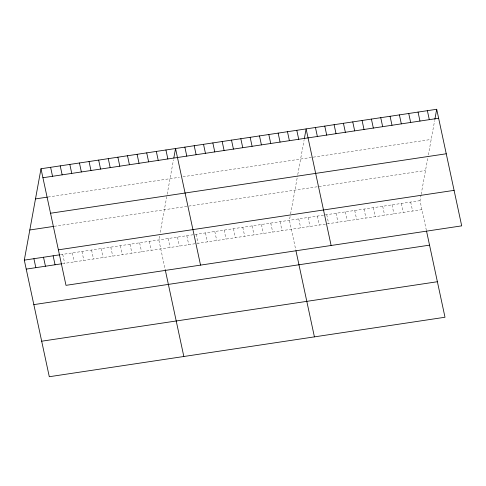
<?xml version="1.0" encoding="UTF-8"?>
<svg xmlns="http://www.w3.org/2000/svg" width="486" height="486" viewBox="0 0 486 486"><rect width="100%" height="100%" fill="white"/><g stroke="black" fill="none" stroke-linecap="round" stroke-linejoin="round"><path stroke-width="0.36" stroke-dasharray="2.43 1.82" d="M159.53 236.141L158.843 239.914L165.046 268.861M160.216 232.375L166.953 195.518M167.19 194.224L173.472 159.845M290.112 216.513L289.425 220.286L295.786 249.974M290.573 214.004L297.535 175.889M297.772 174.595L304.054 140.217M426.374 230.346L420.007 200.657L421.04 195.001M421.155 194.376L428.117 156.261M428.354 154.967L434.642 120.589M48.053 197.024L179.358 177.287M182.943 176.746L431.197 139.433M54.207 226.312L425.517 170.501M60.525 254.688L420.007 200.657M62.445 263.667L421.933 209.636M410.682 202.061L412.602 211.033M401.351 203.458L403.277 212.437M392.026 204.861L393.952 213.84M382.695 206.264L384.62 215.243M373.37 207.668L375.295 216.641M364.044 209.065L365.964 218.044M354.713 210.468L356.639 219.447M345.388 211.872L347.314 220.851M336.063 213.275L337.983 222.254M326.732 214.678L328.658 223.651M317.407 216.076L319.332 225.054M308.075 217.479L310.001 226.458M298.75 218.882L300.676 227.861M280.094 221.689L282.02 230.662M270.769 223.086L272.695 232.065M261.444 224.489L263.363 233.468M252.113 225.893L254.038 234.872M242.787 227.296L244.713 236.269M233.456 228.693L235.382 237.672M224.131 230.097L226.057 239.076M214.806 231.5L216.732 240.479M205.475 232.903L207.4 241.882M196.15 234.307L198.075 243.279M186.824 235.704L188.744 244.683M177.493 237.107L179.419 246.086M168.168 238.511L170.094 247.489M149.232 241.36L151.152 250.333M139.622 242.8L141.548 251.778M130.011 244.245L131.937 253.224M120.4 245.691L122.326 254.67M110.79 247.137L112.716 256.11M101.179 248.577L103.105 257.556M91.568 250.023L93.494 259.002M81.958 251.469L83.884 260.447M72.347 252.914L74.273 261.887M62.743 254.354L64.662 263.333"/><path stroke-width="0.73" d="M426.532 231.087L445 317.243L49.293 376.723L24.3 260.138L41 168.757L436.707 109.277L461.7 225.862L65.993 285.343L41 168.757M173.818 157.962L175.537 148.534L200.536 265.119M304.285 138.96L306.125 128.905L331.118 245.491M434.867 119.331L436.707 109.277M42.926 177.736L438.633 118.256M35.49 198.914L47.318 197.134M50.538 213.245L446.245 153.77M29.81 229.981L53.466 226.427M58.381 249.834L454.088 190.354M24.3 260.138L59.784 254.804M26.226 269.11L61.71 263.776M33.838 304.625L429.545 245.144M41.681 341.208L437.388 281.728M427.376 110.68L429.302 119.659M418.051 112.084L419.977 121.063M408.726 113.487L410.652 122.466M399.395 114.89L401.321 123.863M390.07 116.288L391.995 125.267M380.745 117.691L382.664 126.67M371.413 119.094L373.339 128.073M362.088 120.498L364.014 129.47M352.757 121.901L354.683 130.874M343.432 123.298L345.358 132.277M334.107 124.702L336.033 133.68M324.776 126.105L326.701 135.084M315.45 127.508L317.376 136.481M296.794 130.309L298.72 139.288M287.469 131.712L289.395 140.691M278.144 133.115L280.064 142.094M295.95 250.715L314.418 336.871M268.813 134.519L270.738 143.492M259.488 135.916L261.413 144.895M250.156 137.319L252.082 146.298M240.831 138.723L242.757 147.701M231.506 140.126L233.426 149.099M222.175 141.523L224.101 150.502M212.85 142.927L214.776 151.905M203.525 144.33L205.444 153.309M194.193 145.733L196.119 154.712M184.868 147.137L186.794 156.109M165.933 149.98L167.852 158.958M156.322 151.425L158.242 160.404M146.711 152.871L148.637 161.844M165.204 269.602L183.836 356.499M137.101 154.317L139.026 163.29M127.49 155.757L129.416 164.736M117.879 157.203L119.805 166.182M108.269 158.649L110.194 167.627M98.658 160.094L100.584 169.067M89.047 161.534L90.973 170.513M79.443 162.98L81.362 171.959M69.832 164.426L71.752 173.405M60.221 165.872L62.147 174.845M50.611 167.318L52.537 176.29M53.132 255.8L55.052 264.779M43.521 257.246L45.447 266.225M33.911 258.692L35.836 267.671"/></g></svg>
